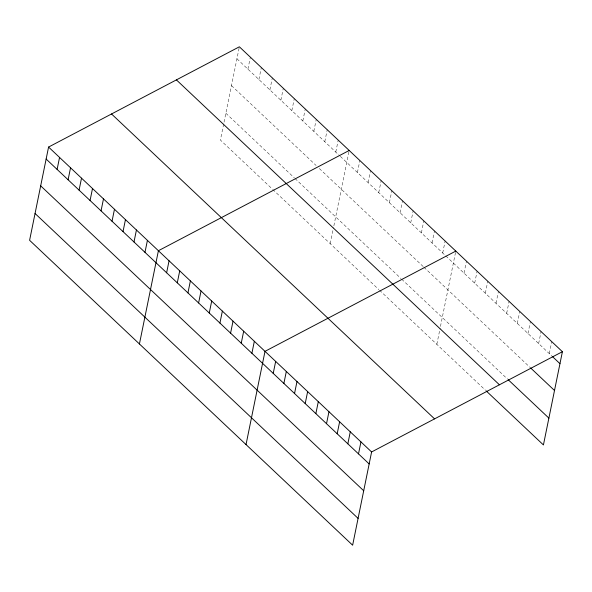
<?xml version="1.0" encoding="UTF-8"?>
<svg xmlns="http://www.w3.org/2000/svg" width="592" height="592" viewBox="0 0 592 592"><rect width="100%" height="100%" fill="white"/><g stroke="black" fill="none" stroke-linecap="round" stroke-linejoin="round"><path stroke-width="0.44" stroke-dasharray="2.96 2.22" d="M223.672 123.95L220.402 140.038L272.083 188.826M224.035 122.159L239.368 46.798M247.915 69.146L250.349 57.165M258.896 79.513L261.338 67.532M269.878 89.873L272.32 77.9M280.867 100.24L283.302 88.26M291.849 110.608L294.283 98.627M302.83 120.975L305.265 108.995M313.812 131.343L316.254 119.362M324.793 141.71L327.235 129.729M335.782 152.077L338.217 140.097M330.225 243.704L333.503 227.617M333.866 225.826L349.199 150.464M357.42 172.501L359.862 160.521M368.083 182.565L370.518 170.585M378.739 192.629L381.181 180.649M389.403 202.686L391.837 190.713M400.059 212.75L402.501 200.769M410.722 222.814L413.157 210.833M421.386 232.878L423.82 220.897M432.042 242.935L434.476 230.954M442.705 252.999L445.14 241.018M436.829 344.322L440.1 328.234M440.463 326.444L455.803 251.082M464.024 273.119L466.459 261.139M474.68 283.183L477.122 271.203M485.344 293.247L487.778 281.267M496 303.304L498.442 291.323M506.663 313.368L509.098 301.387M517.319 323.432L519.761 311.451M527.983 333.488L530.417 321.508M538.646 343.552L541.081 331.572M549.302 353.616L551.737 341.636M236.933 58.778L339.653 155.733M340.304 156.347L551.966 356.132M231.472 85.596L316.113 165.479M319.34 168.528L423.258 266.607M423.924 267.236L529.855 367.225M225.855 113.22L294.335 177.859M294.986 178.473L400.976 278.514M401.642 279.143L507.581 379.132M272.727 189.433L378.865 289.614M379.531 290.243L485.462 390.232"/><path stroke-width="0.89" d="M48.574 147.06L29.6 240.3L352.632 545.202L371.598 451.962L562.4 351.7L239.368 46.798L48.574 147.06L371.598 451.962M57.113 169.408L59.555 157.428M68.102 179.776L70.537 167.795M79.084 190.143L81.518 178.162M90.065 200.503L92.5 188.53M101.047 210.87L103.489 198.89M112.029 221.238L114.471 209.257M123.018 231.605L125.452 219.625M133.999 241.973L136.434 229.992M144.981 252.34L147.415 240.359M139.431 343.967L158.404 250.727L349.199 150.464M166.626 272.771L169.06 260.791M177.282 282.828L179.724 270.847M187.945 292.892L190.38 280.911M198.601 302.956L201.043 290.975M209.265 313.013L211.699 301.032M219.921 323.077L222.363 311.096M230.584 333.141L233.019 321.16M241.247 343.197L243.682 331.217M251.903 353.261L254.338 341.281M246.028 444.585L265.001 351.345L455.803 251.082M273.223 373.382L275.665 361.401M283.886 383.446L286.321 371.465M294.542 393.51L296.984 381.529M305.206 403.566L307.64 391.593M315.862 413.63L318.304 401.65M326.525 423.694L328.96 411.714M337.181 433.758L339.623 421.778M347.844 443.815L350.279 431.834M358.508 453.879L360.942 441.898M562.4 351.7L543.426 444.94L486.128 390.861M552.632 356.761L559.965 363.68M530.521 367.854L554.504 390.491M508.247 379.761L548.888 418.122M176.409 79.883L499.433 384.785M111.533 113.975L434.565 418.87M46.132 159.041L369.164 463.943M40.678 185.858L363.71 490.761M35.054 213.49L358.086 518.385"/></g></svg>
